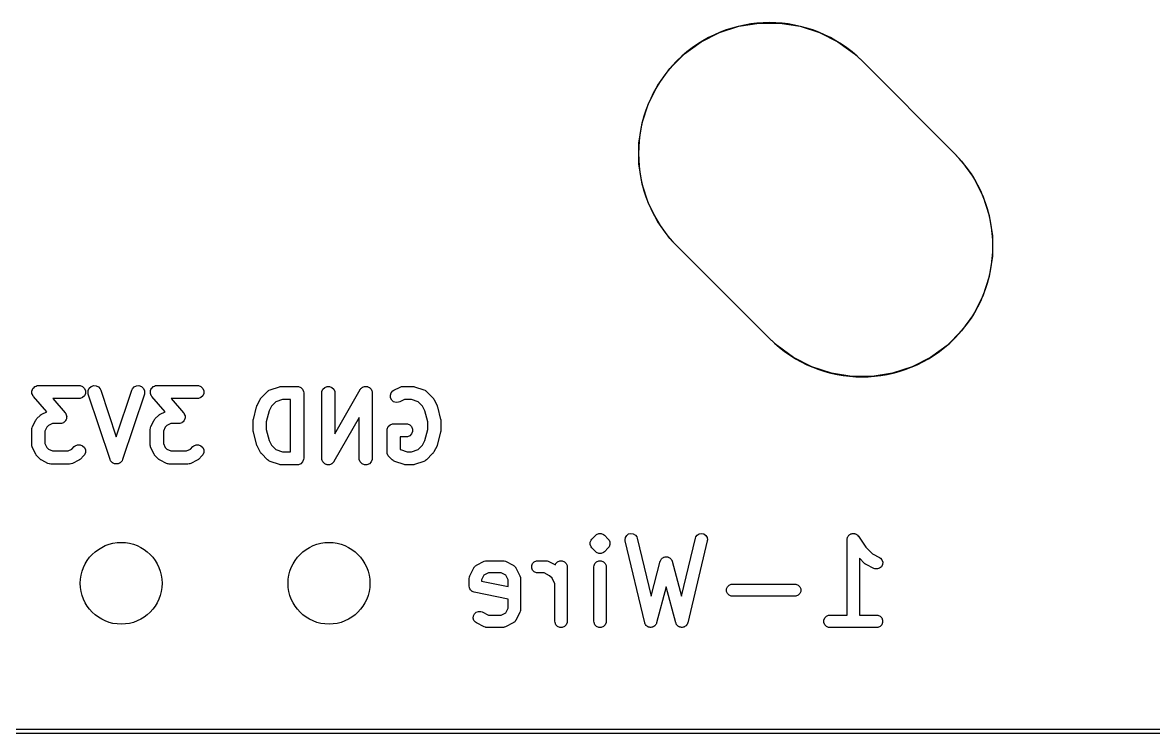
# Model space of a CAD drawing. Extents: x 89 to 178, y -115 to -57.
# Drawn here: x 146.55 to 160.38, y -115.02 to -106.33 of the extents above; entities that cross this region are included whole.
import ezdxf

# ---------------------------------------------------------------- set-up
doc = ezdxf.new("R2010")
doc.units = 0
doc.layers.add('BLACK', color=7, linetype='CONTINUOUS')

msp = doc.modelspace()

# ---------------------------------------------------------------- linework, layer by layer
at = {"layer": 'BLACK', "linetype": 'CONTINUOUS'}
for p, q in [((155.072021, -106.456108), (155.310803, -106.378523)), ((155.072021, -106.456108), (155.310803, -106.378523)), ((155.310803, -106.378523), (155.55878, -106.339247)), ((155.310803, -106.378523), (155.55878, -106.339247)), ((155.55878, -106.339247), (155.80985, -106.339247)), ((155.55878, -106.339247), (155.80985, -106.339247)), ((155.80985, -106.339247), (156.057827, -106.378523)), ((155.80985, -106.339247), (156.057827, -106.378523)), ((156.057827, -106.378523), (156.296609, -106.456108)), ((156.057827, -106.378523), (156.296609, -106.456108)), ((154.645198, -106.717665), (154.848318, -106.57009)), ((154.645198, -106.717665), (154.848318, -106.57009)), ((154.848318, -106.57009), (155.072021, -106.456108)), ((154.848318, -106.57009), (155.072021, -106.456108)), ((156.296609, -106.456108), (156.520312, -106.57009)), ((156.296609, -106.456108), (156.520312, -106.57009)), ((156.520312, -106.57009), (156.723432, -106.717665)), ((156.520312, -106.57009), (156.723432, -106.717665)), ((154.467665, -106.895198), (154.645198, -106.717665)), ((154.467665, -106.895198), (154.645198, -106.717665)), ((156.723432, -106.717665), (156.815686, -106.802944)), ((156.723432, -106.717665), (156.815686, -106.802944)), ((157.947056, -107.934315), (156.815685, -106.802944)), ((156.815686, -106.802944), (157.947056, -107.934314)), ((156.815686, -106.802944), (157.947056, -107.934314)), ((154.32009, -107.098318), (154.467665, -106.895198)), ((154.32009, -107.098318), (154.467665, -106.895198)), ((154.206108, -107.322021), (154.32009, -107.098318)), ((154.206108, -107.322021), (154.32009, -107.098318)), ((154.128523, -107.560803), (154.206108, -107.322021)), ((154.128523, -107.560803), (154.206108, -107.322021)), ((154.089247, -107.80878), (154.128523, -107.560803)), ((154.089247, -107.80878), (154.128523, -107.560803)), ((154.089247, -108.05985), (154.089247, -107.80878)), ((154.089247, -108.05985), (154.089247, -107.80878)), ((157.947056, -107.934314), (158.032335, -108.026568)), ((157.947056, -107.934314), (158.032335, -108.026568)), ((154.128523, -108.307827), (154.089247, -108.05985)), ((154.128523, -108.307827), (154.089247, -108.05985)), ((158.032335, -108.026568), (158.17991, -108.229688)), ((158.032335, -108.026568), (158.17991, -108.229688)), ((158.17991, -108.229688), (158.293892, -108.453391)), ((158.17991, -108.229688), (158.293892, -108.453391)), ((154.206108, -108.546609), (154.128523, -108.307827)), ((154.206108, -108.546609), (154.128523, -108.307827)), ((158.293892, -108.453391), (158.371477, -108.692173)), ((158.293892, -108.453391), (158.371477, -108.692173)), ((154.32009, -108.770312), (154.206108, -108.546609)), ((154.32009, -108.770312), (154.206108, -108.546609)), ((154.467665, -108.973432), (154.32009, -108.770312)), ((154.467665, -108.973432), (154.32009, -108.770312)), ((158.371477, -108.692173), (158.410753, -108.94015)), ((158.371477, -108.692173), (158.410753, -108.94015)), ((154.552944, -109.065686), (154.467665, -108.973432)), ((154.552944, -109.065686), (154.467665, -108.973432)), ((158.410753, -108.94015), (158.410753, -109.19122)), ((158.410753, -108.94015), (158.410753, -109.19122)), ((154.552944, -109.065685), (155.684315, -110.197056)), ((155.684314, -110.197056), (154.552944, -109.065686)), ((155.684314, -110.197056), (154.552944, -109.065686)), ((158.410753, -109.19122), (158.371477, -109.439197)), ((158.410753, -109.19122), (158.371477, -109.439197)), ((158.371477, -109.439197), (158.293892, -109.677979)), ((158.371477, -109.439197), (158.293892, -109.677979)), ((158.293892, -109.677979), (158.17991, -109.901683)), ((158.293892, -109.677979), (158.17991, -109.901683)), ((158.17991, -109.901683), (158.032335, -110.104802)), ((158.17991, -109.901683), (158.032335, -110.104802)), ((158.032335, -110.104802), (157.854802, -110.282335)), ((158.032335, -110.104802), (157.854802, -110.282335)), ((155.776568, -110.282335), (155.684314, -110.197056)), ((155.776568, -110.282335), (155.684314, -110.197056)), ((155.979688, -110.42991), (155.776568, -110.282335)), ((155.979688, -110.42991), (155.776568, -110.282335)), ((157.854802, -110.282335), (157.651683, -110.42991)), ((157.854802, -110.282335), (157.651683, -110.42991)), ((156.203391, -110.543892), (155.979688, -110.42991)), ((156.203391, -110.543892), (155.979688, -110.42991)), ((157.651683, -110.42991), (157.427979, -110.543892)), ((157.651683, -110.42991), (157.427979, -110.543892)), ((156.442173, -110.621477), (156.203391, -110.543892)), ((156.442173, -110.621477), (156.203391, -110.543892)), ((157.427979, -110.543892), (157.189197, -110.621477)), ((157.427979, -110.543892), (157.189197, -110.621477)), ((156.69015, -110.660753), (156.442173, -110.621477)), ((156.69015, -110.660753), (156.442173, -110.621477)), ((156.94122, -110.660753), (156.69015, -110.660753)), ((156.94122, -110.660753), (156.69015, -110.660753)), ((157.189197, -110.621477), (156.94122, -110.660753)), ((157.189197, -110.621477), (156.94122, -110.660753)), ((146.668291, -110.862128), (146.669156, -110.849157)), ((146.669156, -110.836168), (146.670188, -110.833675)), ((146.669156, -110.849157), (146.669156, -110.836168)), ((146.670188, -110.833675), (146.670368, -110.830983)), ((146.670368, -110.830983), (146.676127, -110.819336)), ((146.676127, -110.819336), (146.681101, -110.807329)), ((146.681101, -110.807329), (146.683009, -110.80542)), ((146.683009, -110.80542), (146.684205, -110.803003)), ((146.684205, -110.803003), (146.693982, -110.794447)), ((146.693982, -110.794447), (146.703173, -110.785257)), ((146.703173, -110.785257), (146.705665, -110.784224)), ((146.705665, -110.784224), (146.707696, -110.782448)), ((146.707696, -110.782448), (146.720009, -110.778283)), ((146.720009, -110.778283), (146.732012, -110.773312)), ((146.732012, -110.773312), (146.735816, -110.772937)), ((146.735816, -110.772937), (146.737266, -110.772447)), ((146.737266, -110.772447), (146.73937, -110.772587)), ((146.73937, -110.772587), (146.747619, -110.771775)), ((146.747619, -110.771775), (147.242857, -110.771775)), ((147.242857, -110.771775), (147.258464, -110.773312)), ((147.258464, -110.773312), (147.287303, -110.785257)), ((147.287303, -110.785257), (147.309375, -110.807329)), ((147.309375, -110.807329), (147.32132, -110.836168)), ((147.32132, -110.836168), (147.32132, -110.867382)), ((147.353961, -110.861781), (147.356173, -110.830645)), ((147.356173, -110.830645), (147.370133, -110.802725)), ((147.370133, -110.802725), (147.393715, -110.782274)), ((147.393715, -110.782274), (147.423327, -110.772403)), ((147.423327, -110.772403), (147.454463, -110.774615)), ((147.454463, -110.774615), (147.482383, -110.788575)), ((147.482383, -110.788575), (147.502834, -110.812157)), ((147.502834, -110.812157), (147.509228, -110.826477)), ((147.509228, -110.826477), (147.699999, -111.398791)), ((147.699999, -111.398791), (147.890771, -110.826477)), ((147.890771, -110.826477), (147.897165, -110.812157)), ((147.897165, -110.812157), (147.917617, -110.788575)), ((147.917617, -110.788575), (147.945536, -110.774616)), ((147.945536, -110.774616), (147.976672, -110.772403)), ((147.976672, -110.772403), (148.006284, -110.782274)), ((148.006284, -110.782274), (148.029866, -110.802726)), ((148.029866, -110.802726), (148.043826, -110.830645)), ((148.043826, -110.830645), (148.046038, -110.861781)), ((148.11591, -110.862128), (148.116775, -110.849157)), ((148.116775, -110.836168), (148.117807, -110.833675)), ((148.116775, -110.849157), (148.116775, -110.836168)), ((148.117807, -110.833675), (148.117987, -110.830983)), ((148.117987, -110.830983), (148.123746, -110.819336)), ((148.123746, -110.819336), (148.12872, -110.807329)), ((148.12872, -110.807329), (148.130628, -110.80542)), ((148.130628, -110.80542), (148.131824, -110.803003)), ((148.131824, -110.803003), (148.141601, -110.794447)), ((148.141601, -110.794447), (148.150792, -110.785257)), ((148.150792, -110.785257), (148.153284, -110.784224)), ((148.153284, -110.784224), (148.155315, -110.782448)), ((148.155315, -110.782448), (148.167628, -110.778283)), ((148.167628, -110.778283), (148.179631, -110.773312)), ((148.179631, -110.773312), (148.183435, -110.772937)), ((148.183435, -110.772937), (148.184885, -110.772447)), ((148.184885, -110.772447), (148.186989, -110.772587)), ((148.186989, -110.772587), (148.195238, -110.771775)), ((148.195238, -110.771775), (148.690476, -110.771775)), ((148.690476, -110.771775), (148.706083, -110.773312)), ((148.706083, -110.773312), (148.734922, -110.785257)), ((148.734922, -110.785257), (148.756994, -110.807329)), ((148.756994, -110.807329), (148.768939, -110.836168)), ((148.768939, -110.836168), (148.768939, -110.867382)), ((149.472954, -110.919491), (149.549145, -110.843301)), ((149.549145, -110.843301), (149.561267, -110.833352)), ((149.561267, -110.833352), (149.563924, -110.832251)), ((149.563924, -110.832251), (149.566095, -110.830369)), ((149.566095, -110.830369), (149.580415, -110.823975)), ((149.580415, -110.823975), (149.694701, -110.78588)), ((149.694701, -110.78588), (149.70244, -110.78412)), ((149.70244, -110.78412), (149.704392, -110.783312)), ((149.704392, -110.783312), (149.70722, -110.783033)), ((149.70722, -110.783033), (149.709993, -110.782403)), ((149.709993, -110.782403), (149.712101, -110.782552)), ((149.712101, -110.782552), (149.719999, -110.781775)), ((149.719999, -110.781775), (149.910475, -110.781775)), ((149.910475, -110.781775), (149.926082, -110.783312)), ((149.926082, -110.783312), (149.954921, -110.795257)), ((149.954921, -110.795257), (149.976993, -110.817329)), ((149.976993, -110.817329), (149.988938, -110.846168)), ((149.988938, -110.846168), (149.990475, -110.861775)), ((150.211427, -110.861775), (150.212964, -110.846168)), ((150.212964, -110.846168), (150.224909, -110.817329)), ((150.224909, -110.817329), (150.246981, -110.795257)), ((150.246981, -110.795257), (150.27582, -110.783312)), ((150.27582, -110.783312), (150.307034, -110.783312)), ((150.307034, -110.783312), (150.335873, -110.795257)), ((150.335873, -110.795257), (150.357945, -110.817329)), ((150.357945, -110.817329), (150.36989, -110.846168)), ((150.36989, -110.846168), (150.371427, -110.861775)), ((150.371427, -111.36053), (150.679111, -110.822084)), ((150.679111, -110.822084), (150.681443, -110.818797)), ((150.681443, -110.818797), (150.682052, -110.817329)), ((150.682052, -110.817329), (150.683547, -110.815833)), ((150.683547, -110.815833), (150.688188, -110.809296)), ((150.688188, -110.809296), (150.696597, -110.802783)), ((150.696597, -110.802783), (150.704124, -110.795257)), ((150.704124, -110.795257), (150.708836, -110.793305)), ((150.708836, -110.793305), (150.712868, -110.790183)), ((150.712868, -110.790183), (150.723133, -110.787383)), ((150.723133, -110.787383), (150.732963, -110.783312)), ((150.732963, -110.783312), (150.738061, -110.783312)), ((150.738061, -110.783312), (150.742982, -110.78197)), ((150.742982, -110.78197), (150.753537, -110.783312)), ((150.753537, -110.783312), (150.764177, -110.783312)), ((150.764177, -110.783312), (150.768889, -110.785263)), ((150.768889, -110.785263), (150.773948, -110.785907)), ((150.773948, -110.785907), (150.783184, -110.791184)), ((150.783184, -110.791184), (150.793016, -110.795257)), ((150.793016, -110.795257), (150.796622, -110.798863)), ((150.796622, -110.798863), (150.801049, -110.801393)), ((150.801049, -110.801393), (150.807561, -110.809802)), ((150.807561, -110.809802), (150.815088, -110.817329)), ((150.815088, -110.817329), (150.817039, -110.822041)), ((150.817039, -110.822041), (150.820162, -110.826073)), ((150.820162, -110.826073), (150.822961, -110.836338)), ((150.822961, -110.836338), (150.827033, -110.846168)), ((150.827033, -110.846168), (150.827818, -110.854147)), ((150.827818, -110.854147), (150.828375, -110.856187)), ((150.828375, -110.856187), (150.828174, -110.857761)), ((150.828174, -110.857761), (150.82857, -110.861775)), ((151.060022, -110.860251), (151.080474, -110.83667)), ((151.080474, -110.83667), (151.093746, -110.828316)), ((151.093746, -110.828316), (151.169936, -110.790221)), ((151.169936, -110.790221), (151.184583, -110.784616)), ((151.184583, -110.784616), (151.187449, -110.784412)), ((151.187449, -110.784412), (151.190106, -110.783312)), ((151.190106, -110.783312), (151.205713, -110.781775)), ((151.205713, -110.781775), (151.319999, -110.781775)), ((151.319999, -110.781775), (151.327896, -110.782552)), ((151.327896, -110.782552), (151.330005, -110.782403)), ((151.330005, -110.782403), (151.332777, -110.783033)), ((151.332777, -110.783033), (151.335606, -110.783312)), ((151.335606, -110.783312), (151.337557, -110.78412)), ((151.337557, -110.78412), (151.345297, -110.78588)), ((151.345297, -110.78588), (151.459583, -110.823975)), ((151.459583, -110.823975), (151.473903, -110.830369)), ((151.473903, -110.830369), (151.476073, -110.832251)), ((151.476073, -110.832251), (151.478731, -110.833352)), ((151.478731, -110.833352), (151.490854, -110.843301)), ((151.490854, -110.843301), (151.567044, -110.919492)), ((146.669156, -110.864685), (146.668291, -110.862128)), ((146.669156, -110.867382), (146.669156, -110.864685)), ((146.674127, -110.879384), (146.669156, -110.867382)), ((146.678292, -110.891698), (146.674127, -110.879384)), ((146.680515, -110.894808), (146.678292, -110.891698)), ((146.681101, -110.896221), (146.680515, -110.894808)), ((146.682591, -110.897711), (146.681101, -110.896221)), ((146.687413, -110.904455), (146.682591, -110.897711)), ((146.85111, -111.091539), (146.687413, -110.904455)), ((147.242857, -110.931775), (146.92392, -110.931775)), ((146.92392, -110.931775), (147.074491, -111.103857)), ((147.258464, -110.930238), (147.242857, -110.931775)), ((147.287303, -110.918293), (147.258464, -110.930238)), ((147.309375, -110.896221), (147.287303, -110.918293)), ((147.32132, -110.867382), (147.309375, -110.896221)), ((147.357438, -110.877073), (147.353961, -110.861781)), ((147.624104, -111.677073), (147.357438, -110.877073)), ((148.042561, -110.877073), (147.775894, -111.677073)), ((148.046038, -110.861781), (148.042561, -110.877073)), ((148.116775, -110.864685), (148.11591, -110.862128)), ((148.116775, -110.867382), (148.116775, -110.864685)), ((148.121746, -110.879384), (148.116775, -110.867382)), ((148.125911, -110.891698), (148.121746, -110.879384)), ((148.128134, -110.894808), (148.125911, -110.891698)), ((148.12872, -110.896221), (148.128134, -110.894808)), ((148.13021, -110.897711), (148.12872, -110.896221)), ((148.135032, -110.904455), (148.13021, -110.897711)), ((148.298729, -111.091539), (148.135032, -110.904455)), ((148.690476, -110.931775), (148.371539, -110.931775)), ((148.371539, -110.931775), (148.52211, -111.103857)), ((148.706083, -110.930238), (148.690476, -110.931775)), ((148.734922, -110.918293), (148.706083, -110.930238)), ((148.756994, -110.896221), (148.734922, -110.918293)), ((148.768939, -110.867382), (148.756994, -110.896221)), ((149.419874, -111.016474), (149.457969, -110.940283)), ((149.457969, -110.940283), (149.462195, -110.933568)), ((149.462195, -110.933568), (149.463005, -110.931614)), ((149.463005, -110.931614), (149.46481, -110.929414)), ((149.46481, -110.929414), (149.466323, -110.927011)), ((149.466323, -110.927011), (149.467917, -110.925628)), ((149.467917, -110.925628), (149.472954, -110.919491)), ((149.648927, -110.969792), (149.59527, -111.02345)), ((149.732982, -110.941775), (149.648927, -110.969792)), ((149.830475, -110.941775), (149.732982, -110.941775)), ((149.830475, -111.581775), (149.830475, -110.941775)), ((149.990475, -110.861775), (149.990475, -111.661775)), ((150.211427, -111.661775), (150.211427, -110.861775)), ((150.371427, -110.861775), (150.371427, -111.36053)), ((150.82857, -110.861775), (150.82857, -111.661775)), ((151.050151, -110.889864), (151.060022, -110.860251)), ((151.052364, -110.921), (151.050151, -110.889864)), ((151.066323, -110.948919), (151.052364, -110.921)), ((151.089904, -110.969371), (151.066323, -110.948919)), ((151.119517, -110.979242), (151.089904, -110.969371)), ((151.150653, -110.977029), (151.119517, -110.979242)), ((151.1653, -110.971424), (151.150653, -110.977029)), ((151.224598, -110.941775), (151.1653, -110.971424)), ((151.307016, -110.941775), (151.224598, -110.941775)), ((151.391069, -110.969792), (151.307016, -110.941775)), ((151.444726, -111.023449), (151.391069, -110.969792)), ((151.567044, -110.919492), (151.572079, -110.925626)), ((151.572079, -110.925626), (151.573675, -110.927011)), ((151.573675, -110.927011), (151.575188, -110.929414)), ((151.575188, -110.929414), (151.576993, -110.931614)), ((151.576993, -110.931614), (151.577802, -110.933568)), ((151.577802, -110.933568), (151.582029, -110.940283)), ((151.582029, -110.940283), (151.620124, -111.016474)), ((146.76724, -111.138064), (146.773374, -111.133029)), ((146.773374, -111.133029), (146.77476, -111.131432)), ((146.77476, -111.131432), (146.777168, -111.129916)), ((146.777168, -111.129916), (146.779363, -111.128115)), ((146.779363, -111.128115), (146.781313, -111.127307)), ((146.781313, -111.127307), (146.788032, -111.123078)), ((146.788032, -111.123078), (146.85111, -111.091539)), ((147.074491, -111.103857), (147.079311, -111.110599)), ((147.079311, -111.110599), (147.080803, -111.112091)), ((147.080803, -111.112091), (147.081388, -111.113505)), ((147.081388, -111.113505), (147.083612, -111.116615)), ((147.083612, -111.116615), (147.087775, -111.128924)), ((147.087775, -111.128924), (147.092748, -111.14093)), ((148.214859, -111.138064), (148.220993, -111.133029)), ((148.220993, -111.133029), (148.222379, -111.131432)), ((148.222379, -111.131432), (148.224787, -111.129916)), ((148.224787, -111.129916), (148.226982, -111.128115)), ((148.226982, -111.128115), (148.228932, -111.127307)), ((148.228932, -111.127307), (148.235651, -111.123078)), ((148.235651, -111.123078), (148.298729, -111.091539)), ((148.52211, -111.103857), (148.52693, -111.110599)), ((148.52693, -111.110599), (148.528422, -111.112091)), ((148.528422, -111.112091), (148.529007, -111.113505)), ((148.529007, -111.113505), (148.531231, -111.116615)), ((148.531231, -111.116615), (148.535394, -111.128924)), ((148.535394, -111.128924), (148.540367, -111.14093)), ((149.375721, -111.185229), (149.413817, -111.032848)), ((149.413817, -111.032848), (149.414228, -111.031697)), ((149.414228, -111.031697), (149.414269, -111.031121)), ((149.414269, -111.031121), (149.416753, -111.024628)), ((149.416753, -111.024628), (149.419093, -111.01808)), ((149.419093, -111.01808), (149.419437, -111.017615)), ((149.419437, -111.017615), (149.419874, -111.016474)), ((149.566908, -111.080173), (149.533332, -111.214479)), ((149.59527, -111.02345), (149.566908, -111.080173)), ((151.473089, -111.080173), (151.444726, -111.023449)), ((151.506666, -111.214479), (151.473089, -111.080173)), ((151.620124, -111.016474), (151.62056, -111.017615)), ((151.62056, -111.017615), (151.620905, -111.01808)), ((151.620905, -111.01808), (151.623244, -111.024628)), ((151.623244, -111.024628), (151.625729, -111.031121)), ((151.625729, -111.031121), (151.625769, -111.031697)), ((151.625769, -111.031697), (151.626181, -111.032848)), ((151.626181, -111.032848), (151.664277, -111.185229)), ((146.67046, -111.287788), (146.676065, -111.273141)), ((146.676065, -111.273141), (146.71416, -111.19695)), ((146.71416, -111.19695), (146.718386, -111.190235)), ((146.718386, -111.190235), (146.719196, -111.188281)), ((146.719196, -111.188281), (146.721001, -111.186081)), ((146.721001, -111.186081), (146.722514, -111.183678)), ((146.722514, -111.183678), (146.724108, -111.182295)), ((146.724108, -111.182295), (146.729145, -111.176158)), ((146.729145, -111.176158), (146.76724, -111.138064)), ((146.871198, -111.260379), (146.851461, -111.280117)), ((146.918885, -111.236537), (146.871198, -111.260379)), ((147.014285, -111.236537), (146.918885, -111.236537)), ((147.022533, -111.235724), (147.014285, -111.236537)), ((147.024639, -111.235865), (147.022533, -111.235724)), ((147.026089, -111.235374), (147.024639, -111.235865)), ((147.029892, -111.235), (147.026089, -111.235374)), ((147.041892, -111.230029), (147.029892, -111.235)), ((147.054208, -111.225864), (147.041892, -111.230029)), ((147.056238, -111.224087), (147.054208, -111.225864)), ((147.058731, -111.223055), (147.056238, -111.224087)), ((147.067917, -111.213868), (147.058731, -111.223055)), ((147.077699, -111.20531), (147.067917, -111.213868)), ((147.078895, -111.20289), (147.077699, -111.20531)), ((147.080803, -111.200983), (147.078895, -111.20289)), ((147.085772, -111.188985), (147.080803, -111.200983)), ((147.091537, -111.177329), (147.085772, -111.188985)), ((147.091716, -111.174634), (147.091537, -111.177329)), ((147.092748, -111.172144), (147.091716, -111.174634)), ((147.092748, -111.14093), (147.092748, -111.143626)), ((147.092748, -111.143626), (147.093613, -111.146184)), ((147.093613, -111.146184), (147.092748, -111.159161)), ((147.092748, -111.159161), (147.092748, -111.172144)), ((148.118079, -111.287788), (148.123684, -111.273141)), ((148.123684, -111.273141), (148.161779, -111.19695)), ((148.161779, -111.19695), (148.166005, -111.190235)), ((148.166005, -111.190235), (148.166815, -111.188281)), ((148.166815, -111.188281), (148.16862, -111.186081)), ((148.16862, -111.186081), (148.170133, -111.183678)), ((148.170133, -111.183678), (148.171727, -111.182295)), ((148.171727, -111.182295), (148.176764, -111.176158)), ((148.176764, -111.176158), (148.214859, -111.138064)), ((148.318817, -111.260379), (148.29908, -111.280117)), ((148.366504, -111.236537), (148.318817, -111.260379)), ((148.461904, -111.236537), (148.366504, -111.236537)), ((148.470152, -111.235724), (148.461904, -111.236537)), ((148.472258, -111.235865), (148.470152, -111.235724)), ((148.473708, -111.235374), (148.472258, -111.235865)), ((148.477511, -111.235), (148.473708, -111.235374)), ((148.489511, -111.230029), (148.477511, -111.235)), ((148.501827, -111.225864), (148.489511, -111.230029)), ((148.503857, -111.224087), (148.501827, -111.225864)), ((148.50635, -111.223055), (148.503857, -111.224087)), ((148.515536, -111.213868), (148.50635, -111.223055)), ((148.525318, -111.20531), (148.515536, -111.213868)), ((148.526514, -111.20289), (148.525318, -111.20531)), ((148.528422, -111.200983), (148.526514, -111.20289)), ((148.533391, -111.188985), (148.528422, -111.200983)), ((148.539156, -111.177329), (148.533391, -111.188985)), ((148.539335, -111.174634), (148.539156, -111.177329)), ((148.540367, -111.172144), (148.539335, -111.174634)), ((148.540367, -111.14093), (148.540367, -111.143626)), ((148.540367, -111.143626), (148.541232, -111.146184)), ((148.541232, -111.146184), (148.540367, -111.159161)), ((148.540367, -111.159161), (148.540367, -111.172144)), ((149.373332, -111.204632), (149.373599, -111.201911)), ((149.373332, -111.318918), (149.373332, -111.204632)), ((149.373426, -111.200743), (149.37429, -111.194898)), ((149.373599, -111.201911), (149.373426, -111.200743)), ((149.37429, -111.194898), (149.374869, -111.189025)), ((149.374869, -111.189025), (149.37532, -111.187934)), ((149.37532, -111.187934), (149.375721, -111.185229)), ((149.533332, -111.214479), (149.533332, -111.30907)), ((150.66857, -111.163019), (150.360886, -111.701466)), ((150.66857, -111.661775), (150.66857, -111.163019)), ((151.024909, -111.274472), (151.046981, -111.2524)), ((151.046981, -111.2524), (151.07582, -111.240455)), ((151.07582, -111.240455), (151.091427, -111.238918)), ((151.091427, -111.238918), (151.243808, -111.238918)), ((151.243808, -111.238918), (151.259415, -111.240455)), ((151.259415, -111.240455), (151.288254, -111.2524)), ((151.288254, -111.2524), (151.310326, -111.274472)), ((151.506666, -111.30907), (151.506666, -111.214479)), ((151.664277, -111.185229), (151.664677, -111.187934)), ((151.664677, -111.187934), (151.665129, -111.189025)), ((151.665129, -111.189025), (151.665707, -111.194898)), ((151.665707, -111.194898), (151.666572, -111.200743)), ((151.666572, -111.200743), (151.666398, -111.201911)), ((151.666398, -111.201911), (151.666666, -111.204632)), ((151.666666, -111.204632), (151.666666, -111.318918)), ((146.667619, -111.308918), (146.669156, -111.293311)), ((146.667619, -111.499394), (146.667619, -111.308918)), ((146.669156, -111.293311), (146.670256, -111.290654)), ((146.670256, -111.290654), (146.67046, -111.287788)), ((146.851461, -111.280117), (146.827619, -111.327802)), ((146.827619, -111.327802), (146.827619, -111.480509)), ((148.115238, -111.308918), (148.116775, -111.293311)), ((148.115238, -111.499394), (148.115238, -111.308918)), ((148.116775, -111.293311), (148.117875, -111.290654)), ((148.117875, -111.290654), (148.118079, -111.287788)), ((148.29908, -111.280117), (148.275238, -111.327802)), ((148.275238, -111.327802), (148.275238, -111.480509)), ((149.373599, -111.321638), (149.373332, -111.318918)), ((149.373426, -111.322807), (149.373599, -111.321638)), ((149.37429, -111.328651), (149.373426, -111.322807)), ((149.374869, -111.334525), (149.37429, -111.328651)), ((149.37532, -111.335615), (149.374869, -111.334525)), ((149.375721, -111.338321), (149.37532, -111.335615)), ((149.413817, -111.490702), (149.375721, -111.338321)), ((149.533332, -111.30907), (149.566908, -111.443375)), ((151.011427, -111.318918), (151.012964, -111.303311)), ((151.011427, -111.585584), (151.011427, -111.318918)), ((151.012964, -111.303311), (151.024909, -111.274472)), ((151.243808, -111.398918), (151.171427, -111.398918)), ((151.171427, -111.398918), (151.171427, -111.552446)), ((151.259415, -111.397381), (151.243808, -111.398918)), ((151.288254, -111.385436), (151.259415, -111.397381)), ((151.310326, -111.363364), (151.288254, -111.385436)), ((151.310326, -111.274472), (151.322271, -111.303311)), ((151.322271, -111.334525), (151.310326, -111.363364)), ((151.322271, -111.303311), (151.322271, -111.334525)), ((151.473089, -111.443375), (151.506666, -111.30907)), ((151.664277, -111.338321), (151.626181, -111.490702)), ((151.664677, -111.335615), (151.664277, -111.338321)), ((151.665129, -111.334525), (151.664677, -111.335615)), ((151.665707, -111.328651), (151.665129, -111.334525)), ((151.666572, -111.322807), (151.665707, -111.328651)), ((151.666666, -111.318918), (151.666398, -111.321638)), ((151.666398, -111.321638), (151.666572, -111.322807)), ((146.669156, -111.515001), (146.667619, -111.499394)), ((146.670256, -111.517657), (146.669156, -111.515001)), ((146.67046, -111.520524), (146.670256, -111.517657)), ((146.676065, -111.535171), (146.67046, -111.520524)), ((146.71416, -111.611361), (146.676065, -111.535171)), ((146.827619, -111.480509), (146.851462, -111.528195)), ((146.851462, -111.528195), (146.871198, -111.547932)), ((146.871198, -111.547932), (146.918885, -111.571775)), ((147.109686, -111.571775), (147.157372, -111.547932)), ((147.157372, -111.547932), (147.186288, -111.519016)), ((147.186288, -111.519016), (147.19841, -111.509067)), ((147.19841, -111.509067), (147.227249, -111.497121)), ((147.227249, -111.497121), (147.258463, -111.497121)), ((147.258463, -111.497121), (147.287302, -111.509066)), ((147.287302, -111.509066), (147.309374, -111.531137)), ((147.309374, -111.531137), (147.32132, -111.559976)), ((148.116775, -111.515001), (148.115238, -111.499394)), ((148.117875, -111.517657), (148.116775, -111.515001)), ((148.118079, -111.520524), (148.117875, -111.517657)), ((148.123684, -111.535171), (148.118079, -111.520524)), ((148.161779, -111.611361), (148.123684, -111.535171)), ((148.275238, -111.480509), (148.299081, -111.528195)), ((148.299081, -111.528195), (148.318817, -111.547932)), ((148.318817, -111.547932), (148.366504, -111.571775)), ((148.557305, -111.571775), (148.604991, -111.547932)), ((148.604991, -111.547932), (148.633907, -111.519016)), ((148.633907, -111.519016), (148.646029, -111.509067)), ((148.646029, -111.509067), (148.674868, -111.497121)), ((148.674868, -111.497121), (148.706082, -111.497121)), ((148.706082, -111.497121), (148.734921, -111.509066)), ((148.734921, -111.509066), (148.756993, -111.531137)), ((148.756993, -111.531137), (148.768939, -111.559976)), ((149.414228, -111.491852), (149.413817, -111.490702)), ((149.414269, -111.492429), (149.414228, -111.491852)), ((149.416753, -111.498921), (149.414269, -111.492429)), ((149.419093, -111.50547), (149.416753, -111.498921)), ((149.419437, -111.505934), (149.419093, -111.50547)), ((149.419874, -111.507076), (149.419437, -111.505934)), ((149.457969, -111.583266), (149.419874, -111.507076)), ((149.566908, -111.443375), (149.595271, -111.5001)), ((149.595271, -111.5001), (149.648927, -111.553757)), ((151.39107, -111.553757), (151.444726, -111.5001)), ((151.444726, -111.5001), (151.473089, -111.443375)), ((151.620124, -111.507076), (151.582029, -111.583266)), ((151.62056, -111.505934), (151.620124, -111.507076)), ((151.620905, -111.50547), (151.62056, -111.505934)), ((151.623244, -111.498921), (151.620905, -111.50547)), ((151.625729, -111.492429), (151.623244, -111.498921)), ((151.625769, -111.491852), (151.625729, -111.492429)), ((151.626181, -111.490702), (151.625769, -111.491852)), ((146.718387, -111.618077), (146.71416, -111.611361)), ((146.719196, -111.620029), (146.718387, -111.618077)), ((146.720998, -111.622225), (146.719196, -111.620029)), ((146.722514, -111.624633), (146.720998, -111.622225)), ((146.724111, -111.626018), (146.722514, -111.624633)), ((146.729145, -111.632152), (146.724111, -111.626018)), ((146.76724, -111.670248), (146.729145, -111.632152)), ((146.773375, -111.675283), (146.76724, -111.670248)), ((146.77476, -111.67688), (146.773375, -111.675283)), ((146.777164, -111.678393), (146.77476, -111.67688)), ((146.779362, -111.680197), (146.777164, -111.678393)), ((146.781314, -111.681005), (146.779362, -111.680197)), ((146.788032, -111.685234), (146.781314, -111.681005)), ((146.864223, -111.723329), (146.788032, -111.685234)), ((146.918885, -111.571775), (147.109686, -111.571775)), ((147.240539, -111.685234), (147.164348, -111.723329)), ((147.247256, -111.681005), (147.240539, -111.685234)), ((147.249209, -111.680197), (147.247256, -111.681005)), ((147.251406, -111.678393), (147.249209, -111.680197)), ((147.253811, -111.67688), (147.251406, -111.678393)), ((147.255195, -111.675283), (147.253811, -111.67688)), ((147.261331, -111.670248), (147.255195, -111.675283)), ((147.299426, -111.632152), (147.261331, -111.670248)), ((147.309375, -111.620029), (147.299426, -111.632152)), ((147.32132, -111.59119), (147.309375, -111.620029)), ((147.32132, -111.559976), (147.32132, -111.59119)), ((147.630498, -111.691393), (147.624104, -111.677073)), ((147.775894, -111.677073), (147.7695, -111.691393)), ((148.166006, -111.618077), (148.161779, -111.611361)), ((148.166815, -111.620029), (148.166006, -111.618077)), ((148.168617, -111.622225), (148.166815, -111.620029)), ((148.170133, -111.624633), (148.168617, -111.622225)), ((148.17173, -111.626018), (148.170133, -111.624633)), ((148.176764, -111.632152), (148.17173, -111.626018)), ((148.214859, -111.670248), (148.176764, -111.632152)), ((148.220994, -111.675283), (148.214859, -111.670248)), ((148.222379, -111.67688), (148.220994, -111.675283)), ((148.224783, -111.678393), (148.222379, -111.67688)), ((148.226981, -111.680197), (148.224783, -111.678393)), ((148.228933, -111.681005), (148.226981, -111.680197)), ((148.235651, -111.685234), (148.228933, -111.681005)), ((148.311842, -111.723329), (148.235651, -111.685234)), ((148.366504, -111.571775), (148.557305, -111.571775)), ((148.688158, -111.685234), (148.611967, -111.723329)), ((148.694875, -111.681005), (148.688158, -111.685234)), ((148.696828, -111.680197), (148.694875, -111.681005)), ((148.699025, -111.678393), (148.696828, -111.680197)), ((148.70143, -111.67688), (148.699025, -111.678393)), ((148.702814, -111.675283), (148.70143, -111.67688)), ((148.70895, -111.670248), (148.702814, -111.675283)), ((148.747045, -111.632152), (148.70895, -111.670248)), ((148.756994, -111.620029), (148.747045, -111.632152)), ((148.768939, -111.59119), (148.756994, -111.620029)), ((148.768939, -111.559976), (148.768939, -111.59119)), ((149.462196, -111.589982), (149.457969, -111.583266)), ((149.463005, -111.591934), (149.462196, -111.589982)), ((149.464807, -111.59413), (149.463005, -111.591934)), ((149.466323, -111.596538), (149.464807, -111.59413)), ((149.46792, -111.597923), (149.466323, -111.596538)), ((149.472954, -111.604057), (149.46792, -111.597923)), ((149.549144, -111.680248), (149.472954, -111.604057)), ((149.561267, -111.690197), (149.549144, -111.680248)), ((149.648927, -111.553757), (149.732982, -111.581775)), ((149.732982, -111.581775), (149.830475, -111.581775)), ((149.988938, -111.677382), (149.976993, -111.706221)), ((149.990475, -111.661775), (149.988938, -111.677382)), ((150.211822, -111.665788), (150.211427, -111.661775)), ((150.211622, -111.667363), (150.211822, -111.665788)), ((150.212178, -111.669402), (150.211622, -111.667363)), ((150.212964, -111.677382), (150.212178, -111.669402)), ((150.217035, -111.687211), (150.212964, -111.677382)), ((150.219835, -111.697477), (150.217035, -111.687211)), ((150.670107, -111.677382), (150.66857, -111.661775)), ((150.682052, -111.706221), (150.670107, -111.677382)), ((150.827033, -111.677382), (150.815088, -111.706221)), ((150.82857, -111.661775), (150.827033, -111.677382)), ((151.012964, -111.601191), (151.011427, -111.585584)), ((151.024909, -111.63003), (151.012964, -111.601191)), ((151.034858, -111.642153), (151.024909, -111.63003)), ((151.072955, -111.680249), (151.034858, -111.642153)), ((151.085077, -111.690198), (151.072955, -111.680249)), ((151.171427, -111.552446), (151.172737, -111.553757)), ((151.172737, -111.553757), (151.256791, -111.581775)), ((151.256791, -111.581775), (151.307016, -111.581775)), ((151.307016, -111.581775), (151.39107, -111.553757)), ((151.490854, -111.680248), (151.478731, -111.690197)), ((151.567044, -111.604057), (151.490854, -111.680248)), ((151.572077, -111.597923), (151.567044, -111.604057)), ((151.573675, -111.596538), (151.572077, -111.597923)), ((151.57519, -111.59413), (151.573675, -111.596538)), ((151.576993, -111.591934), (151.57519, -111.59413)), ((151.577801, -111.589982), (151.576993, -111.591934)), ((151.582029, -111.583266), (151.577801, -111.589982)), ((146.87887, -111.728934), (146.864223, -111.723329)), ((146.881736, -111.729137), (146.87887, -111.728934)), ((146.884393, -111.730238), (146.881736, -111.729137)), ((146.9, -111.731775), (146.884393, -111.730238)), ((147.128571, -111.731775), (146.9, -111.731775)), ((147.144178, -111.730238), (147.128571, -111.731775)), ((147.146834, -111.729137), (147.144178, -111.730238)), ((147.149701, -111.728934), (147.146834, -111.729137)), ((147.164348, -111.723329), (147.149701, -111.728934)), ((147.634241, -111.695709), (147.630498, -111.691393)), ((147.636799, -111.700824), (147.634241, -111.695709)), ((147.644377, -111.707396), (147.636799, -111.700824)), ((147.65095, -111.714975), (147.644377, -111.707396)), ((147.656064, -111.717532), (147.65095, -111.714975)), ((147.660381, -111.721276), (147.656064, -111.717532)), ((147.669892, -111.724446), (147.660381, -111.721276)), ((147.678869, -111.728935), (147.669892, -111.724446)), ((147.684572, -111.72934), (147.678869, -111.728935)), ((147.689993, -111.731147), (147.684572, -111.72934)), ((147.699999, -111.730436), (147.689993, -111.731147)), ((147.710005, -111.731147), (147.699999, -111.730436)), ((147.715425, -111.72934), (147.710005, -111.731147)), ((147.721129, -111.728935), (147.715425, -111.72934)), ((147.730105, -111.724446), (147.721129, -111.728935)), ((147.739617, -111.721276), (147.730105, -111.724446)), ((147.743934, -111.717531), (147.739617, -111.721276)), ((147.749048, -111.714975), (147.743934, -111.717531)), ((147.755618, -111.707399), (147.749048, -111.714975)), ((147.763199, -111.700825), (147.755618, -111.707399)), ((147.765757, -111.695708), (147.763199, -111.700825)), ((147.7695, -111.691393), (147.765757, -111.695708)), ((148.326489, -111.728934), (148.311842, -111.723329)), ((148.329355, -111.729137), (148.326489, -111.728934)), ((148.332012, -111.730238), (148.329355, -111.729137)), ((148.347619, -111.731775), (148.332012, -111.730238)), ((148.57619, -111.731775), (148.347619, -111.731775)), ((148.591797, -111.730238), (148.57619, -111.731775)), ((148.594453, -111.729137), (148.591797, -111.730238)), ((148.59732, -111.728934), (148.594453, -111.729137)), ((148.611967, -111.723329), (148.59732, -111.728934)), ((149.563922, -111.691297), (149.561267, -111.690197)), ((149.566095, -111.693181), (149.563922, -111.691297)), ((149.580415, -111.699575), (149.566095, -111.693181)), ((149.694701, -111.73767), (149.580415, -111.699575)), ((149.70244, -111.739429), (149.694701, -111.73767)), ((149.704392, -111.740238), (149.70244, -111.739429)), ((149.70722, -111.740516), (149.704392, -111.740238)), ((149.709993, -111.741147), (149.70722, -111.740516)), ((149.712101, -111.740997), (149.709993, -111.741147)), ((149.719999, -111.741775), (149.712101, -111.740997)), ((149.910475, -111.741775), (149.719999, -111.741775)), ((149.926082, -111.740238), (149.910475, -111.741775)), ((149.954921, -111.728293), (149.926082, -111.740238)), ((149.976993, -111.706221), (149.954921, -111.728293)), ((150.222957, -111.701508), (150.219835, -111.697477)), ((150.224909, -111.706221), (150.222957, -111.701508)), ((150.232435, -111.713747), (150.224909, -111.706221)), ((150.238948, -111.722157), (150.232435, -111.713747)), ((150.243374, -111.724686), (150.238948, -111.722157)), ((150.246981, -111.728293), (150.243374, -111.724686)), ((150.256812, -111.732365), (150.246981, -111.728293)), ((150.266049, -111.737643), (150.256812, -111.732365)), ((150.271107, -111.738286), (150.266049, -111.737643)), ((150.27582, -111.740238), (150.271107, -111.738286)), ((150.28646, -111.740238), (150.27582, -111.740238)), ((150.297015, -111.74158), (150.28646, -111.740238)), ((150.301936, -111.740238), (150.297015, -111.74158)), ((150.307034, -111.740238), (150.301936, -111.740238)), ((150.316863, -111.736166), (150.307034, -111.740238)), ((150.327129, -111.733367), (150.316863, -111.736166)), ((150.33116, -111.730244), (150.327129, -111.733367)), ((150.335873, -111.728293), (150.33116, -111.730244)), ((150.343399, -111.720766), (150.335873, -111.728293)), ((150.351809, -111.714254), (150.343399, -111.720766)), ((150.356449, -111.707716), (150.351809, -111.714254)), ((150.357945, -111.706221), (150.356449, -111.707716)), ((150.358553, -111.704752), (150.357945, -111.706221)), ((150.360886, -111.701466), (150.358553, -111.704752)), ((150.704124, -111.728293), (150.682052, -111.706221)), ((150.732963, -111.740238), (150.704124, -111.728293)), ((150.764177, -111.740238), (150.732963, -111.740238)), ((150.793016, -111.728293), (150.764177, -111.740238)), ((150.815088, -111.706221), (150.793016, -111.728293)), ((151.087734, -111.691298), (151.085077, -111.690198)), ((151.089905, -111.693181), (151.087734, -111.691298)), ((151.104225, -111.699575), (151.089905, -111.693181)), ((151.21851, -111.73767), (151.104225, -111.699575)), ((151.226249, -111.739429), (151.21851, -111.73767)), ((151.228201, -111.740238), (151.226249, -111.739429)), ((151.231029, -111.740516), (151.228201, -111.740238)), ((151.233802, -111.741147), (151.231029, -111.740516)), ((151.23591, -111.740997), (151.233802, -111.741147)), ((151.243808, -111.741775), (151.23591, -111.740997)), ((151.319999, -111.741775), (151.243808, -111.741775)), ((151.327896, -111.740997), (151.319999, -111.741775)), ((151.330005, -111.741147), (151.327896, -111.740997)), ((151.332777, -111.740516), (151.330005, -111.741147)), ((151.335606, -111.740238), (151.332777, -111.740516)), ((151.337557, -111.739429), (151.335606, -111.740238)), ((151.345297, -111.73767), (151.337557, -111.739429)), ((151.459583, -111.699575), (151.345297, -111.73767)), ((151.473903, -111.693181), (151.459583, -111.699575)), ((151.476075, -111.691297), (151.473903, -111.693181)), ((151.478731, -111.690197), (151.476075, -111.691297)), ((153.50299, -112.66077), (153.512317, -112.649405)), ((153.512317, -112.649405), (153.559936, -112.601786)), ((153.559936, -112.601786), (153.571301, -112.592459)), ((153.571301, -112.592459), (153.598337, -112.58126)), ((153.598337, -112.58126), (153.6276, -112.58126)), ((153.6276, -112.58126), (153.627601, -112.58126)), ((153.627601, -112.58126), (153.654637, -112.592459)), ((153.654637, -112.592459), (153.666002, -112.601786)), ((153.666002, -112.601786), (153.713621, -112.649405)), ((153.713621, -112.649405), (153.722948, -112.66077)), ((153.918974, -112.657623), (153.923607, -112.628728)), ((153.923607, -112.628728), (153.938943, -112.603806)), ((153.938943, -112.603806), (153.96265, -112.586649)), ((153.96265, -112.586649), (153.991118, -112.579871)), ((153.991118, -112.579871), (154.020013, -112.584504)), ((154.020013, -112.584504), (154.044935, -112.59984)), ((154.044935, -112.59984), (154.062092, -112.623547)), ((154.062092, -112.623547), (154.066882, -112.637447)), ((154.066882, -112.637447), (154.236133, -113.348303)), ((154.608852, -113.348303), (154.778104, -112.637447)), ((154.778104, -112.637447), (154.782894, -112.623547)), ((154.782894, -112.623547), (154.800051, -112.59984)), ((154.800051, -112.59984), (154.824973, -112.584504)), ((154.824973, -112.584504), (154.853868, -112.579871)), ((154.853868, -112.579871), (154.882336, -112.586649)), ((154.882336, -112.586649), (154.906043, -112.603806)), ((154.906043, -112.603806), (154.921379, -112.628728)), ((154.921379, -112.628728), (154.926012, -112.657623)), ((156.633207, -112.65474), (156.633222, -112.654663)), ((156.633212, -112.654766), (156.633207, -112.65474)), ((156.633207, -112.654819), (156.633212, -112.654766)), ((156.633207, -113.579819), (156.633207, -112.654819)), ((156.633222, -112.654663), (156.634648, -112.640187)), ((156.634648, -112.640187), (156.637489, -112.633326)), ((156.637489, -112.633326), (156.638946, -112.626046)), ((156.638946, -112.626046), (156.643034, -112.61994)), ((156.643034, -112.61994), (156.645847, -112.613151)), ((156.645847, -112.613151), (156.651097, -112.6079)), ((156.651097, -112.6079), (156.655229, -112.601731)), ((156.655229, -112.601731), (156.661343, -112.597654)), ((156.661343, -112.597654), (156.666539, -112.592459)), ((156.666539, -112.592459), (156.673399, -112.589617)), ((156.673399, -112.589617), (156.679578, -112.585498)), ((156.679578, -112.585498), (156.686786, -112.584072)), ((156.686786, -112.584072), (156.693575, -112.58126)), ((156.693575, -112.58126), (156.701002, -112.58126)), ((156.701002, -112.58126), (156.708286, -112.579819)), ((156.708286, -112.579819), (156.715491, -112.58126)), ((156.715491, -112.58126), (156.722839, -112.58126)), ((156.722839, -112.58126), (156.729699, -112.584101)), ((156.729699, -112.584101), (156.73698, -112.585558)), ((156.73698, -112.585558), (156.743085, -112.589646)), ((156.743085, -112.589646), (156.749875, -112.592459)), ((156.749875, -112.592459), (156.755125, -112.597709)), ((156.755125, -112.597709), (156.761295, -112.601841)), ((156.761295, -112.601841), (156.770515, -112.613099)), ((156.770515, -112.613099), (156.770567, -112.613151)), ((156.770567, -112.613151), (156.770576, -112.613173)), ((156.770576, -112.613173), (156.770611, -112.613216)), ((156.770611, -112.613216), (156.861729, -112.749894)), ((153.491791, -112.687807), (153.50299, -112.66077)), ((153.491791, -112.717069), (153.491791, -112.687807)), ((153.50299, -112.744106), (153.491791, -112.717069)), ((153.512317, -112.755471), (153.50299, -112.744106)), ((153.559936, -112.80309), (153.512317, -112.755471)), ((153.713621, -112.755471), (153.666002, -112.80309)), ((153.722948, -112.744106), (153.713621, -112.755471)), ((153.722948, -112.66077), (153.732342, -112.683448)), ((153.734147, -112.71707), (153.722948, -112.744106)), ((153.732342, -112.683448), (153.734147, -112.687807)), ((153.734147, -112.687807), (153.734147, -112.71707)), ((153.920962, -112.672191), (153.918974, -112.657623)), ((154.159057, -113.672191), (153.920962, -112.672191)), ((154.924024, -112.67219), (154.685929, -113.672191)), ((154.926012, -112.657623), (154.924024, -112.67219)), ((156.861729, -112.749894), (156.94311, -112.831275)), ((152.103238, -112.968689), (152.198476, -112.92107)), ((152.198476, -112.92107), (152.212207, -112.915815)), ((152.212207, -112.915815), (152.214896, -112.915623)), ((152.214896, -112.915623), (152.217385, -112.914593)), ((152.217385, -112.914593), (152.232017, -112.913152)), ((152.232017, -112.913152), (152.422493, -112.913152)), ((152.422493, -112.913152), (152.437125, -112.914593)), ((152.437125, -112.914593), (152.439614, -112.915624)), ((152.439614, -112.915624), (152.442302, -112.915815)), ((152.442302, -112.915815), (152.456034, -112.92107)), ((152.456034, -112.92107), (152.551272, -112.968689)), ((152.788705, -112.946484), (152.809397, -112.925792)), ((152.809397, -112.925792), (152.836433, -112.914593)), ((152.836433, -112.914593), (152.851065, -112.913152)), ((152.851065, -112.913152), (152.946303, -112.913152)), ((152.946303, -112.913152), (152.960935, -112.914593)), ((152.960935, -112.914593), (152.963424, -112.915624)), ((152.963424, -112.915624), (152.966112, -112.915815)), ((152.966112, -112.915815), (152.979844, -112.92107)), ((152.979844, -112.92107), (153.066913, -112.964604)), ((153.074419, -112.946484), (153.095111, -112.925792)), ((153.095111, -112.925792), (153.122147, -112.914593)), ((153.122147, -112.914593), (153.151411, -112.914593)), ((153.151411, -112.914593), (153.178447, -112.925792)), ((153.178447, -112.925792), (153.199139, -112.946484)), ((153.550609, -112.946484), (153.571301, -112.925792)), ((153.571301, -112.812417), (153.559936, -112.80309)), ((153.598337, -112.823616), (153.571301, -112.812417)), ((153.571301, -112.925792), (153.598337, -112.914593)), ((153.598338, -112.823616), (153.598337, -112.823616)), ((153.598337, -112.914593), (153.627601, -112.914593)), ((153.6276, -112.823616), (153.598338, -112.823616)), ((153.627601, -112.823616), (153.6276, -112.823616)), ((153.654637, -112.812417), (153.627601, -112.823616)), ((153.627601, -112.914593), (153.654637, -112.925792)), ((153.666002, -112.80309), (153.654637, -112.812417)), ((153.654637, -112.925792), (153.675329, -112.946484)), ((154.236133, -113.348303), (154.350025, -112.921208)), ((154.350025, -112.921208), (154.35131, -112.917779)), ((154.35131, -112.917779), (154.351502, -112.91634)), ((154.351502, -112.91634), (154.352491, -112.91463)), ((154.352491, -112.91463), (154.355188, -112.907441)), ((154.355188, -112.907441), (154.361205, -112.89958)), ((154.361205, -112.89958), (154.366164, -112.891015)), ((154.366164, -112.891015), (154.370021, -112.888062)), ((154.370021, -112.888062), (154.372975, -112.884204)), ((154.372975, -112.884204), (154.381542, -112.879243)), ((154.381542, -112.879243), (154.389402, -112.873228)), ((154.389402, -112.873228), (154.394094, -112.871976)), ((154.394094, -112.871976), (154.3983, -112.869542)), ((154.3983, -112.869542), (154.408117, -112.868237)), ((154.408117, -112.868237), (154.417678, -112.865688)), ((154.417678, -112.865688), (154.42249, -112.866327)), ((154.42249, -112.866327), (154.427309, -112.865687)), ((154.427309, -112.865687), (154.436879, -112.868239)), ((154.436879, -112.868239), (154.446686, -112.869542)), ((154.446686, -112.869542), (154.450887, -112.871974)), ((154.450887, -112.871974), (154.455584, -112.873227)), ((154.455584, -112.873227), (154.463446, -112.879245)), ((154.463446, -112.879245), (154.472011, -112.884204)), ((154.472011, -112.884204), (154.474963, -112.888061)), ((154.474963, -112.888061), (154.478822, -112.891015)), ((154.478822, -112.891015), (154.483783, -112.899583)), ((154.483783, -112.899583), (154.489798, -112.907442)), ((154.489798, -112.907442), (154.492492, -112.914626)), ((154.492492, -112.914626), (154.493484, -112.916339)), ((154.493484, -112.916339), (154.493675, -112.91778)), ((154.493675, -112.91778), (154.494961, -112.921208)), ((154.494961, -112.921208), (154.608852, -113.348303)), ((156.84565, -112.945947), (156.783207, -112.883504)), ((156.783207, -112.883504), (156.783207, -113.579819)), ((156.94311, -112.831275), (157.027462, -112.873451)), ((157.027462, -112.873451), (157.039905, -112.881283)), ((157.039905, -112.881283), (157.059078, -112.903391)), ((157.059078, -112.903391), (157.068332, -112.931152)), ((157.068332, -112.931152), (157.066258, -112.960342)), ((152.022078, -113.097468), (152.069697, -113.00223)), ((152.069697, -113.00223), (152.071237, -112.999782)), ((152.071237, -112.999782), (152.071622, -112.998629)), ((152.071622, -112.998629), (152.072867, -112.997192)), ((152.072867, -112.997192), (152.077529, -112.989787)), ((152.077529, -112.989787), (152.084633, -112.983625)), ((152.084633, -112.983625), (152.090795, -112.976521)), ((152.090795, -112.976521), (152.0982, -112.971859)), ((152.0982, -112.971859), (152.099637, -112.970614)), ((152.099637, -112.970614), (152.10079, -112.970229)), ((152.10079, -112.970229), (152.103238, -112.968689)), ((152.249722, -113.063152), (152.19268, -113.091672)), ((152.404788, -113.063152), (152.249722, -113.063152)), ((152.461829, -113.091672), (152.404788, -113.063152)), ((152.551272, -112.968689), (152.553719, -112.970229)), ((152.553719, -112.970229), (152.554873, -112.970614)), ((152.554873, -112.970614), (152.556309, -112.971859)), ((152.556309, -112.971859), (152.563715, -112.976521)), ((152.563715, -112.976521), (152.569876, -112.983625)), ((152.569876, -112.983625), (152.576981, -112.989787)), ((152.576981, -112.989787), (152.581642, -112.997192)), ((152.581642, -112.997192), (152.582888, -112.998629)), ((152.582888, -112.998629), (152.583272, -112.999782)), ((152.583272, -112.999782), (152.584813, -113.00223)), ((152.584813, -113.00223), (152.632432, -113.097468)), ((152.777506, -112.97352), (152.788705, -112.946484)), ((152.777506, -113.002784), (152.777506, -112.97352)), ((152.788705, -113.02982), (152.777506, -113.002784)), ((152.809397, -113.050512), (152.788705, -113.02982)), ((152.836433, -113.061711), (152.809397, -113.050512)), ((152.851065, -113.063152), (152.836433, -113.061711)), ((152.928598, -113.063152), (152.851065, -113.063152)), ((152.997114, -113.09741), (152.928598, -113.063152)), ((153.066913, -112.964604), (153.074419, -112.946484)), ((153.199139, -112.946484), (153.210338, -112.97352)), ((153.210338, -112.97352), (153.211779, -112.988152)), ((153.211779, -112.988152), (153.211779, -113.654819)), ((153.537969, -112.988152), (153.53941, -112.97352)), ((153.537969, -113.654819), (153.537969, -112.988152)), ((153.53941, -112.97352), (153.550609, -112.946484)), ((153.675329, -112.946484), (153.686528, -112.97352)), ((153.686528, -112.97352), (153.687969, -112.988152)), ((153.687969, -112.988152), (153.687969, -113.654819)), ((156.8514, -112.950667), (156.84565, -112.945947)), ((156.852699, -112.952164), (156.8514, -112.950667)), ((156.854953, -112.953583), (156.852699, -112.952164)), ((156.857015, -112.955275), (156.854953, -112.953583)), ((156.858847, -112.956033), (156.857015, -112.955275)), ((156.865142, -112.959996), (156.858847, -112.956033)), ((156.96038, -113.007615), (156.865142, -112.959996)), ((156.974111, -113.01287), (156.96038, -113.007615)), ((157.003301, -113.014944), (156.974111, -113.01287)), ((157.031063, -113.00569), (157.003301, -113.014944)), ((157.05317, -112.986517), (157.031063, -113.00569)), ((157.066258, -112.960342), (157.05317, -112.986517)), ((152.01416, -113.131009), (152.015601, -113.116377)), ((152.01416, -113.226247), (152.01416, -113.131009)), ((152.015601, -113.116377), (152.016632, -113.113887)), ((152.016632, -113.113887), (152.016823, -113.1112)), ((152.016823, -113.1112), (152.022078, -113.097468)), ((152.19268, -113.091672), (152.16416, -113.148714)), ((152.16416, -113.148714), (152.16416, -113.164761)), ((152.16416, -113.164761), (152.49035, -113.229999)), ((152.49035, -113.148714), (152.461829, -113.091672)), ((152.49035, -113.229999), (152.49035, -113.148714)), ((152.632432, -113.097468), (152.637687, -113.111199)), ((152.637687, -113.111199), (152.637878, -113.113888)), ((152.637878, -113.113888), (152.638909, -113.116377)), ((152.638909, -113.116377), (152.64035, -113.131009)), ((152.64035, -113.131009), (152.64035, -113.511961)), ((153.027521, -113.127817), (152.997114, -113.09741)), ((153.061779, -113.196333), (153.027521, -113.127817)), ((153.061779, -113.654819), (153.061779, -113.196333)), ((155.190349, -113.211506), (155.217385, -113.200307)), ((155.217385, -113.200307), (155.232017, -113.198866)), ((155.232017, -113.198866), (155.993921, -113.198866)), ((155.993921, -113.198866), (156.008553, -113.200307)), ((156.008553, -113.200307), (156.035589, -113.211506)), ((152.015601, -113.240879), (152.01416, -113.226247)), ((152.018412, -113.247667), (152.015601, -113.240879)), ((152.019839, -113.254876), (152.018412, -113.247667)), ((152.023958, -113.261055), (152.019839, -113.254876)), ((152.0268, -113.267915), (152.023958, -113.261055)), ((152.031995, -113.27311), (152.0268, -113.267915)), ((152.036071, -113.279224), (152.031995, -113.27311)), ((152.042241, -113.283356), (152.036071, -113.279224)), ((152.047492, -113.288607), (152.042241, -113.283356)), ((152.05428, -113.291418), (152.047492, -113.288607)), ((152.060386, -113.295508), (152.05428, -113.291418)), ((152.074451, -113.299791), (152.060386, -113.295508)), ((152.49035, -113.382969), (152.074451, -113.299791)), ((154.422492, -113.231613), (154.304485, -113.674144)), ((154.540501, -113.674144), (154.422492, -113.231613)), ((155.158458, -113.259234), (155.169657, -113.232198)), ((155.158458, -113.288498), (155.158458, -113.259234)), ((155.169657, -113.315534), (155.158458, -113.288498)), ((155.169657, -113.232198), (155.190349, -113.211506)), ((155.190349, -113.336226), (155.169657, -113.315534)), ((155.217385, -113.347425), (155.190349, -113.336226)), ((156.035589, -113.336226), (156.008553, -113.347425)), ((156.035589, -113.211506), (156.056281, -113.232198)), ((156.056281, -113.315534), (156.035589, -113.336226)), ((156.056281, -113.232198), (156.06748, -113.259234)), ((156.06748, -113.288498), (156.056281, -113.315534)), ((156.06748, -113.259234), (156.06748, -113.288498)), ((152.49035, -113.494256), (152.49035, -113.382969)), ((155.232017, -113.348866), (155.217385, -113.347425)), ((155.993921, -113.348866), (155.232017, -113.348866)), ((156.008553, -113.347425), (155.993921, -113.348866)), ((152.062368, -113.616581), (152.064442, -113.587391)), ((152.071622, -113.644342), (152.062368, -113.616581)), ((152.064442, -113.587391), (152.077529, -113.561216)), ((152.077529, -113.561216), (152.099637, -113.542043)), ((152.099637, -113.542043), (152.127398, -113.532789)), ((152.127398, -113.532789), (152.156588, -113.534863)), ((152.156588, -113.534863), (152.17032, -113.540118)), ((152.17032, -113.540118), (152.249722, -113.579819)), ((152.249722, -113.579819), (152.404788, -113.579819)), ((152.404788, -113.579819), (152.461829, -113.551298)), ((152.461829, -113.551298), (152.49035, -113.494256)), ((152.632432, -113.545502), (152.584813, -113.640741)), ((152.637687, -113.53177), (152.632432, -113.545502)), ((152.637877, -113.529082), (152.637687, -113.53177)), ((152.638909, -113.526593), (152.637877, -113.529082)), ((152.64035, -113.511961), (152.638909, -113.526593)), ((156.348934, -113.640187), (156.360133, -113.613151)), ((156.360133, -113.613151), (156.380825, -113.592459)), ((156.380825, -113.592459), (156.407861, -113.58126)), ((156.407861, -113.58126), (156.422493, -113.579819)), ((156.422493, -113.579819), (156.633207, -113.579819)), ((156.783207, -113.579819), (156.993921, -113.579819)), ((156.993921, -113.579819), (157.008553, -113.58126)), ((157.008553, -113.58126), (157.035589, -113.592459)), ((157.035589, -113.592459), (157.056281, -113.613151)), ((157.056281, -113.613151), (157.06748, -113.640187)), ((152.090795, -113.66645), (152.071622, -113.644342)), ((152.103238, -113.674282), (152.090795, -113.66645)), ((152.198476, -113.721901), (152.103238, -113.674282)), ((152.212207, -113.727156), (152.198476, -113.721901)), ((152.214896, -113.727347), (152.212207, -113.727156)), ((152.217385, -113.728378), (152.214896, -113.727347)), ((152.232017, -113.729819), (152.217385, -113.728378)), ((152.422493, -113.729819), (152.232017, -113.729819)), ((152.437125, -113.728378), (152.422493, -113.729819)), ((152.439614, -113.727346), (152.437125, -113.728378)), ((152.442302, -113.727156), (152.439614, -113.727346)), ((152.456034, -113.721901), (152.442302, -113.727156)), ((152.551272, -113.674282), (152.456034, -113.721901)), ((152.553719, -113.672741), (152.551272, -113.674282)), ((152.554873, -113.672357), (152.553719, -113.672741)), ((152.556309, -113.671111), (152.554873, -113.672357)), ((152.563715, -113.66645), (152.556309, -113.671111)), ((152.569876, -113.659345), (152.563715, -113.66645)), ((152.576981, -113.653184), (152.569876, -113.659345)), ((152.581642, -113.645778), (152.576981, -113.653184)), ((152.582888, -113.644342), (152.581642, -113.645778)), ((152.583272, -113.643188), (152.582888, -113.644342)), ((152.584813, -113.640741), (152.583272, -113.643188)), ((153.06322, -113.669451), (153.061779, -113.654819)), ((153.074419, -113.696487), (153.06322, -113.669451)), ((153.095111, -113.717179), (153.074419, -113.696487)), ((153.122147, -113.728378), (153.095111, -113.717179)), ((153.151411, -113.728378), (153.122147, -113.728378)), ((153.178447, -113.717179), (153.151411, -113.728378)), ((153.199139, -113.696487), (153.178447, -113.717179)), ((153.210338, -113.669451), (153.199139, -113.696487)), ((153.211779, -113.654819), (153.210338, -113.669451)), ((153.53941, -113.669451), (153.537969, -113.654819)), ((153.550609, -113.696487), (153.53941, -113.669451)), ((153.571301, -113.717179), (153.550609, -113.696487)), ((153.598337, -113.728378), (153.571301, -113.717179)), ((153.627601, -113.728378), (153.598337, -113.728378)), ((153.654637, -113.717179), (153.627601, -113.728378)), ((153.675329, -113.696487), (153.654637, -113.717179)), ((153.686528, -113.669451), (153.675329, -113.696487)), ((153.687969, -113.654819), (153.686528, -113.669451)), ((154.160786, -113.67721), (154.159057, -113.672191)), ((154.161026, -113.679012), (154.160786, -113.67721)), ((154.161968, -113.68064), (154.161026, -113.679012)), ((154.163847, -113.686091), (154.161968, -113.68064)), ((154.170233, -113.694915), (154.163847, -113.686091)), ((154.175688, -113.704337), (154.170233, -113.694915)), ((154.178745, -113.706677), (154.175688, -113.704337)), ((154.181004, -113.709798), (154.178745, -113.706677)), ((154.190279, -113.715505), (154.181004, -113.709798)), ((154.198926, -113.722124), (154.190279, -113.715505)), ((154.202646, -113.723116), (154.198926, -113.722124)), ((154.205926, -113.725134), (154.202646, -113.723116)), ((154.21668, -113.726858), (154.205926, -113.725134)), ((154.227202, -113.729664), (154.21668, -113.726858)), ((154.231017, -113.729157), (154.227202, -113.729664)), ((154.234821, -113.729767), (154.231017, -113.729157)), ((154.245419, -113.727243), (154.234821, -113.729767)), ((154.25621, -113.72581), (154.245419, -113.727243)), ((154.259541, -113.723881), (154.25621, -113.72581)), ((154.263289, -113.722989), (154.259541, -113.723881)), ((154.272113, -113.716602), (154.263289, -113.722989)), ((154.281535, -113.711148), (154.272113, -113.716602)), ((154.283875, -113.70809), (154.281535, -113.711148)), ((154.286996, -113.705832), (154.283875, -113.70809)), ((154.292703, -113.696556), (154.286996, -113.705832)), ((154.299322, -113.68791), (154.292703, -113.696556)), ((154.301347, -113.68251), (154.299322, -113.68791)), ((154.302332, -113.68091), (154.301347, -113.68251)), ((154.302619, -113.679118), (154.302332, -113.68091)), ((154.304485, -113.674144), (154.302619, -113.679118)), ((154.542366, -113.679119), (154.540501, -113.674144)), ((154.542654, -113.68091), (154.542366, -113.679119)), ((154.543638, -113.682509), (154.542654, -113.68091)), ((154.545664, -113.687911), (154.543638, -113.682509)), ((154.552284, -113.696559), (154.545664, -113.687911)), ((154.55799, -113.705832), (154.552284, -113.696559)), ((154.56111, -113.70809), (154.55799, -113.705832)), ((154.563451, -113.711148), (154.56111, -113.70809)), ((154.572872, -113.716602), (154.563451, -113.711148)), ((154.581697, -113.722989), (154.572872, -113.716602)), ((154.585444, -113.723881), (154.581697, -113.722989)), ((154.588776, -113.72581), (154.585444, -113.723881)), ((154.599569, -113.727244), (154.588776, -113.72581)), ((154.610165, -113.729767), (154.599569, -113.727244)), ((154.613966, -113.729157), (154.610165, -113.729767)), ((154.617785, -113.729665), (154.613966, -113.729157)), ((154.628316, -113.726856), (154.617785, -113.729665)), ((154.63906, -113.725134), (154.628316, -113.726856)), ((154.642336, -113.723118), (154.63906, -113.725134)), ((154.64606, -113.722125), (154.642336, -113.723118)), ((154.65471, -113.715503), (154.64606, -113.722125)), ((154.663982, -113.709798), (154.65471, -113.715503)), ((154.66624, -113.706677), (154.663982, -113.709798)), ((154.669298, -113.704337), (154.66624, -113.706677)), ((154.674753, -113.694914), (154.669298, -113.704337)), ((154.681139, -113.686091), (154.674753, -113.694914)), ((154.683016, -113.680642), (154.681139, -113.686091)), ((154.68396, -113.679013), (154.683016, -113.680642)), ((154.684199, -113.677209), (154.68396, -113.679013)), ((154.685929, -113.672191), (154.684199, -113.677209)), ((156.348934, -113.669451), (156.348934, -113.640187)), ((156.360133, -113.696487), (156.348934, -113.669451)), ((156.380825, -113.717179), (156.360133, -113.696487)), ((156.407861, -113.728378), (156.380825, -113.717179)), ((156.422493, -113.729819), (156.407861, -113.728378)), ((156.993921, -113.729819), (156.422493, -113.729819)), ((157.008553, -113.728378), (156.993921, -113.729819)), ((157.035589, -113.717179), (157.008553, -113.728378)), ((157.056281, -113.696487), (157.035589, -113.717179)), ((157.06748, -113.669451), (157.056281, -113.696487)), ((157.06748, -113.640187), (157.06748, -113.669451)), ((97.524182, -114.975), (169.475818, -114.975)), ((169.5, -115.025), (97.5, -115.025))]:
    msp.add_line(p, q, dxfattribs=at)
at = {"layer": 'BLACK'}
for centre in [(147.76, -113.19), (147.76, -113.19), (147.76, -113.19), (150.3, -113.19), (150.3, -113.19), (150.3, -113.19)]:
    msp.add_circle(centre, 0.5, dxfattribs=at)
for centre, start, end in [((155.684315, -107.934315), 45, 225), ((156.815685, -109.065685), 225, 405)]:
    msp.add_arc(centre, 1.599999, start, end, dxfattribs=at)

doc.saveas('drawing.dxf')
